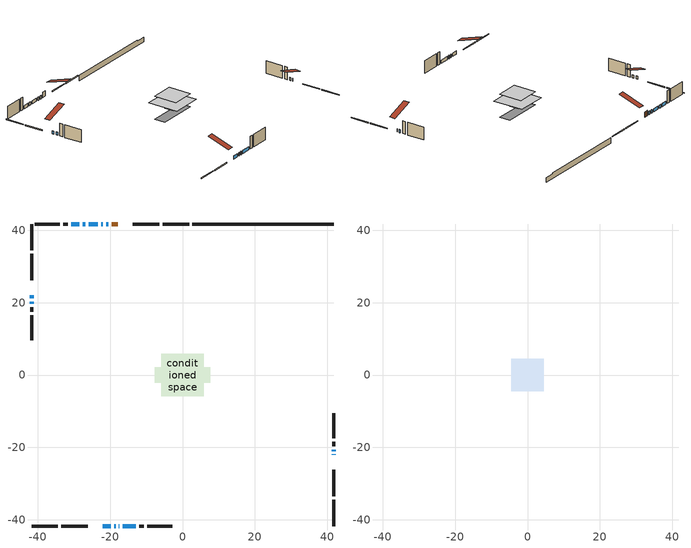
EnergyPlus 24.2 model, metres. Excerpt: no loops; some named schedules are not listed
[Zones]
conditioned space
 floor outside (Floor1 construction): -1.96,-1.96 -1.96,1.96 1.96,1.96 1.96,-1.96 z0.15
 floor adiabatic (AdiabaticFloorConstruction): -5.9,-5.9 -5.9,5.9 5.9,5.9 5.9,-5.9 z2.59
 floor foundation (Slab1 construction): -7.67,-2.09 -7.67,2.09 7.67,2.09 7.67,-2.09 z-1.98
 wall outside (RimJoist1 construction): 1.81,41.75 -5.5,41.75 / -41.75,-41.75 -34.44,-41.75 / -41.75,41.75 -41.75,34.44 / 41.75,-41.75 41.75,-34.44 z0.15:0.45
 wall outside (RimJoist2 construction): -6.43,41.75 -13.75,41.75 / -33.51,-41.75 -26.2,-41.75 / -41.75,33.51 -41.75,26.2 / 41.75,-33.51 41.75,-26.2 z0.15:0.45
 wall outside (AdiabaticWallConstruction 1): -17.89,41.75 -19.59,41.75 z0.15:2.18
 wall outside (AdiabaticWallConstruction): 41.75,-22.05 41.75,-21.96 / -22.05,-41.75 -19.82,-41.75 / -41.75,22.05 -41.75,21.21 / -20.52,41.75 -21.11,41.75 / -41.75,20.28 -41.75,19.68 / -18.89,-41.75 -18.51,-41.75 / -17.58,-41.75 -17.5,-41.75 / 41.75,-21.04 41.75,-20.62 / -22.04,41.75 -22.45,41.75 / -23.38,41.75 -25.92,41.75 / -26.85,41.75 -27.61,41.75 / -16.57,-41.75 -12.89,-41.75 / -28.53,41.75 -30.76,41.75 z0.15:1.37
 wall outside (Wall1 construction): -31.69,41.75 -32.95,41.75 / -11.96,-41.75 -10.7,-41.75 / -41.75,18.76 -41.75,17.5 / 41.75,-19.69 41.75,-18.43 z0.15:5.03
 wall outside (Wall2 construction): -33.88,41.75 -40.82,41.75 / -9.77,-41.75 -2.83,-41.75 / -41.75,16.57 -41.75,9.62 / 41.75,-17.51 41.75,-10.56 z0.15:5.03
 wall foundation (FoundationWall1 construction): 2.74,41.75,-1.98 2.74,41.75,0.15 37.85,41.75,0.15 37.85,41.75,-0.22 41.75,41.75,-0.22 41.75,41.75,-1.98
 window (WindowConstruction 8): 41.75,-22.05 41.75,-21.97 z0.15:1.37
 window (WindowConstruction 6): -22.05,-41.75 -19.82,-41.75 z0.15:1.37
 window (WindowConstruction 7): -41.75,22.05 -41.75,21.21 z0.15:1.37
 window (WindowConstruction 11): -20.52,41.75 -21.11,41.75 z0.15:1.37
 window (WindowConstruction 12): -41.75,20.28 -41.75,19.68 z0.15:1.37
 window (WindowConstruction 9): -18.89,-41.75 -18.51,-41.75 z0.15:1.37
 window (WindowConstruction 10): -17.58,-41.75 -17.5,-41.75 z0.15:1.37
 window (WindowConstruction): 41.75,-21.04 41.75,-20.62 z0.15:1.37
 window (WindowConstruction 1): -22.04,41.75 -22.45,41.75 z0.15:1.37
 window (WindowConstruction 2): -23.38,41.75 -25.92,41.75 z0.15:1.37
 window (WindowConstruction 3): -26.85,41.75 -27.61,41.75 z0.15:1.37
 window (WindowConstruction 4): -16.57,-41.75 -12.89,-41.75 z0.15:1.37
 window (WindowConstruction 5): -28.53,41.75 -30.76,41.75 z0.15:1.37
 door (Door): -17.89,41.75 -19.59,41.75 z0.15:2.18
 ceiling adiabatic (AdiabaticFloorConstruction): 5.9,-5.9 5.9,5.9 -5.9,5.9 -5.9,-5.9 z2.59
attic - vented
 floor to conditioned space (Floor2 construction Reversed): -4.45,-4.45 -4.45,4.45 4.45,4.45 4.45,-4.45 z5.03
 roof outside (Roof1 construction): -16.96,41.75,5.03 -16.96,33.08,7.92 -14.68,33.08,7.92 -14.68,41.75,5.03; -22.98,-41.75,5.03 -22.98,-33.08,7.92 -25.27,-33.08,7.92 -25.27,-41.75,5.03; -41.75,22.98,5.03 -33.08,22.98,7.92 -33.08,25.27,7.92 -41.75,25.27,5.03; 41.75,-22.98,5.03 33.08,-22.98,7.92 33.08,-25.27,7.92 41.75,-25.27,5.03
[Building]
Building 1: Terrain=Suburbs
[Site:Location]
Toronto City Centre_ON: Latitude {deg}=43.63; Longitude {deg}=-79.39; Time Zone {hr}=-5; Elevation {m}=77; Keep Site Location Information=Yes
[Site:GroundTemperature:Shallow]
5.01852, 3.26908, 3.12898, 3.95918, 7.29196, 10.6092, 13.4851, 15.3069, 15.4617, 13.9799, 11.1774, 7.9619
[Site:WaterMainsTemperature]
Calculation Method=Schedule; Temperature Schedule=mains temperature schedule
[Material] Roughness=Rough; Thermal Absorptance=0.9
Name | Thickness {m} | Conductivity {W/m-K} | Density {kg/m3} | Specific Heat {J/kg-K} | Solar Absorptance | Visible Absorptance
asphalt or fiberglass shingles | 0.00635 | 0.162714 | 1121.4 | 1465.45 | 0.4 | 0.4
ceiling loosefill ins | 0.169333 | 0.0480833 | 16.02 | 1046.75 | 0.7 | 0.7
ceiling stud and cavity | 0.1397 | 1.3918 | 65.682 | 1177.47 | 0.7 | 0.7
concrete 4.0 in. | 0.1016 | 1.803125 | 2242.8 | 837.4 | 0.7 | 0.7
concrete 8.0 in. | 0.2032 | 1.803125 | 2242.8 | 837.4 | 0.7 | 0.7
door material | 0.04445 | 0.188738 | 512.64 | 1214.23 | 0.7 | 0.7
floor covering | 0.0127 | 0.0433444 | 54.468 | 1339.84 | 0.6 | 0.6
floor rigid ins; wall rigid ins | 0.512978 | 0.029427 | 32.04 | 1214.23 | 0.7 | 0.7
floor stud and cavity | 0.1397 | 0.0912768 | 92.3553 | 1139.71 | 0.7 | 0.7
floor stud and cavity 1 | 0.1397 | 1.75129 | 37.0049 | 1207.88 | 0.7 | 0.7
furniture material conditioned space 1 | 0.1524 | 0.115458 | 640.8 | 1214.23 | 0.6 | 0.6
gypsum board | 0.0127 | 0.160291 | 801 | 837.4 | 0.6 | 0.6
interior horizontal ins | 5.28523e-05 | 0.029427 | 32.04 | 1214.23 | 0.7 | 0.7
osb sheathing 0.5 in. | 0.0127 | 0.115458 | 512.64 | 1214.23 | 0.7 | 0.7
osb sheathing 0.75 in. | 0.01905 | 0.115458 | 512.64 | 1214.23 | 0.7 | 0.7
rim joist stud and cavity | 0.0508 | 0.177588 | 50.32683 | 1063.81 | 0.6 | 0.6
rim joist stud and cavity 1 | 0.0508 | 0.648972 | 50.32683 | 1063.81 | 0.6 | 0.6
wall stud and cavity | 0.1397 | 1.18432 | 139.0536 | 1170.24 | 0.7 | 0.7
wall stud and cavity 1 | 0.1397 | 0.316099 | 139.0536 | 1170.24 | 0.7 | 0.7
wall stud and cavity 2 | 0.0889 | 0.380278 | 52.3479 | 1209.89 | 0.7 | 0.7
wall stud and cavity 3 | 0.0889 | 0.391764 | 83.0341 | 1211.67 | 0.7 | 0.7
wood siding | 0.0254 | 0.102417 | 544.68 | 1172.36 | 0.91 | 0.91
wood siding 1; wood siding 2; wood siding 3 | 0.0254 | 0.102417 | 544.68 | 1172.36 | 0.7 | 0.7
[WindowMaterial:SimpleGlazingSystem]
Name | U-Factor {W/m2-K} | Solar Heat Gain Coefficient
WindowMaterial | 4.2409 | 0.65
WindowMaterial 1 | 5.51277 | 0.61
WindowMaterial 2 | 4.32891 | 0.68
WindowMaterial 3 | 3.912142 | 0.68
WindowMaterial 4 | 3.34661 | 0.72
WindowMaterial 5 | 3.74805 | 0.69
WindowMaterial 6 | 4.755325 | 0.65
WindowMaterial 7 | 4.164813 | 0.45
WindowMaterial 8 | 6.91069 | 0.68
WindowMaterial 9 | 4.360704 | 0.45
[Construction]
AdiabaticFloorConstruction: floor stud and cavity 1, floor rigid ins, osb sheathing 0.75 in., floor covering
AdiabaticWallConstruction: wood siding 2, wall rigid ins, wall stud and cavity 2, gypsum board
AdiabaticWallConstruction 1: wood siding 3, wall rigid ins, wall stud and cavity 2, gypsum board
Door: door material
Floor1 construction: floor stud and cavity, osb sheathing 0.75 in., floor covering
Floor2 construction Reversed: gypsum board, ceiling stud and cavity, ceiling loosefill ins
FoundationWall1 construction: concrete 8.0 in.
furniture construction conditioned space 1: furniture material conditioned space 1
PartitionWallConstruction: gypsum board, wall stud and cavity 3, gypsum board
RimJoist1 construction: wood siding 1, rim joist stud and cavity
RimJoist2 construction: wood siding 1, rim joist stud and cavity 1
Roof1 construction: asphalt or fiberglass shingles
Slab1 construction: concrete 4.0 in.
Wall1 construction: wood siding, osb sheathing 0.5 in., wall stud and cavity, gypsum board
Wall2 construction: wood siding, osb sheathing 0.5 in., wall stud and cavity 1, gypsum board
WindowConstruction: WindowMaterial
WindowConstruction 1: WindowMaterial 1
WindowConstruction 10; WindowConstruction 8: WindowMaterial 7
WindowConstruction 11; WindowConstruction 12: WindowMaterial 9
WindowConstruction 2: WindowMaterial 2
WindowConstruction 3: WindowMaterial 3
WindowConstruction 4: WindowMaterial 4
WindowConstruction 5; WindowConstruction 6: WindowMaterial 5
WindowConstruction 7: WindowMaterial 6
WindowConstruction 9: WindowMaterial 8
[Zone] Multiplier=1; Part of Total Floor Area=Yes
Name | Volume {m3}
attic - vented | 37.2466
conditioned space | 507.8
[Space]
Name | Zone | Volume {m3}
attic - vented 1 | attic - vented | 37.2466
conditioned space 1 | conditioned space | 507.8
[ZoneInfiltration:EffectiveLeakageArea]
infil attic - vented 1: Zone or Space=attic - vented 1; Schedule=Always On Discrete; Effective Air Leakage Area {cm2}=3340.63; Stack Coefficient=0.000201099; Wind Coefficient=9.5813e-06
[ZoneMixing]
whole house fan mix: Zone or Space=attic - vented; Schedule=Always On Continuous; Design Flow Rate Calculation Method=Flow/Zone; Design Flow Rate {m3/s}=0; Source Zone or Space=conditioned space
[SurfaceProperty:ExposedFoundationPerimeter]
Slab1: Exposed Perimeter Calculation Method=TotalExposedPerimeter; Total Exposed Perimeter {m}=39.015
[InternalMass] Zone or ZoneList=conditioned space; Space or SpaceList=conditioned space 1
Name | Construction | Surface Area {m2}
furniture mass conditioned space 1 | furniture construction conditioned space 1 | 87.496
partition wall mass | PartitionWallConstruction | 218.74
[Lights]
interior lighting: Zone or ZoneList or Space or SpaceList=conditioned space 1; Schedule=interior lighting schedule; Design Level Calculation Method=LightingLevel; Lighting Level {W}=343.2; Return Air Fraction=0; Fraction Radiant=0.6; Fraction Visible=0.2; Fraction Replaceable=1
[People]
occupants: Zone or ZoneList or Space or SpaceList=conditioned space 1; Number of People Schedule=occupants schedule; Number of People Calculation Method=People; Number of People=3; Fraction Radiant=0.314171; Sensible Heat Fraction=0.56303; Activity Level Schedule=occupants activity schedule; Carbon Dioxide Generation Rate {m3/s-W}=0; Enable ASHRAE 55 Comfort Warnings=No; Mean Radiant Temperature Calculation Type=EnclosureAveraged
[ElectricEquipment] Zone or ZoneList or Space or SpaceList=conditioned space 1; Design Level Calculation Method=EquipmentLevel
Name | Schedule | Design Level {W} | Fraction Latent | Fraction Radiant | Fraction Lost
clothes dryer | clothes dryer schedule | 140.772 | 0.015 | 0.081 | 0.85
clothes washer | clothes washer schedule | 32.1985 | 0.03 | 0.162 | 0.7
cooking range | cooking range schedule | 215.147 | 0.08 | 0.432 | 0.2
dishwasher | dishwasher schedule | 66.8632 | 0.3 | 0.18 | 0.4
fridge | fridge schedule | 72.9452 | 0 | 0.6 | 0
mech vent bath fan 0 | mech vent bath fan 0 schedule | 50.2 | 0 | 0 | 1
mech vent house fan | mech vent house fan schedule | 0 | 0 | 0 | 1
mech vent house fan cfis | mech vent house fan cfis schedule | 0 | 0 | 0 | 0
mech vent range fan 0 | mech vent range fan 0 schedule | 57 | 0 | 0 | 1
misc plug loads | misc plug loads schedule | 494.7 | 0.045 | 0.513 | 0.1
whole house fan | Always On Discrete | 0 | 0 | 0 | 1
[OtherEquipment] Zone or ZoneList or Space or SpaceList=conditioned space 1; Design Level Calculation Method=EquipmentLevel
Name | Fuel Type | Schedule | Design Level {W} | Fraction Latent | Fraction Radiant | Fraction Lost
clothes dryer 1 | Electricity | clothes dryer schedule | 0 | 0.015 | 0.081 | 0.85
cooking range 1 | Electricity | cooking range schedule | 0 | 0.08 | 0.432 | 0.2
general water use latent | None | general water use schedule | 62.594 | 1 | 0 | 0
general water use sensible | None | general water use schedule | -61.6891 | 0 | 0.6 | 0
mech vent house fan latent load | None | Always On Discrete | 0 | 1 | 0 | 0
mech vent house fan sensible load | None | Always On Discrete | 0 | 0 | 0 | 0
water heater energy adjustment1 | NaturalGas | Always On Discrete | 0.01 | 0 | 0 | 1
[ZoneInfiltration:DesignFlowRate] Zone or ZoneList or Space or SpaceList=conditioned space 1; Schedule=Always On Discrete; Design Flow Rate Calculation Method=Flow/Zone; Design Flow Rate {m3/s}=0
infil flow; natural vent flow; whole house fan flow
[AvailabilityManager:Scheduled]
central ac and furnace airloop Availability Manager: Schedule=Always On Discrete
[Foundation:Kiva]
Foundation Kiva 1: Initial Indoor Air Temperature {C}=18; Interior Horizontal Insulation Material=interior horizontal ins; Interior Horizontal Insulation Depth {m}=0; Interior Horizontal Insulation Width {m}=0.599999; Wall Height Above Grade {m}=0.149992; Wall Depth Below Slab {m}=0.2032
[Foundation:Kiva:Settings]
Soil Conductivity {W/m-K}=0.849921; Soil Density {kg/m3}=1842.3; Soil Specific Heat {J/kg-K}=418.7; Ground Solar Absorptivity=0.9; Ground Thermal Absorptivity=0.9; Ground Surface Roughness {m}=0.03; Far-Field Width {m}=40; Deep-Ground Boundary Condition=ZeroFlux; Deep-Ground Depth {m}=40; Minimum Cell Dimension {m}=0.2; Maximum Cell Growth Coefficient=3; Simulation Timestep=Timestep
[Exterior:Lights]
exterior lighting: Schedule=exterior lighting schedule; Design Level {W}=75.6
[EnergyManagementSystem:GlobalVariable]
central_ac_and_furnace_airloop_Fan_RTF
infil_program_Qfan
infil_program_Qinf
natural_vent_program_Qnv
natural_vent_program_Qwhf
[EnergyManagementSystem:Sensor]
Name | Output:Variable or Output:Meter Index Key | Output:Variable or Output:Meter
airflow_gain | infil flow | Infiltration Sensible Heat Gain Energy
airflow_gain_1 | natural vent flow | Infiltration Sensible Heat Gain Energy
airflow_gain_2 | whole house fan flow | Infiltration Sensible Heat Gain Energy
airflow_loss | infil flow | Infiltration Sensible Heat Loss Energy
airflow_loss_1 | natural vent flow | Infiltration Sensible Heat Loss Energy
airflow_loss_2 | whole house fan flow | Infiltration Sensible Heat Loss Energy
clg_load_cond |  | Cooling:EnergyTransfer:Zone:CONDITIONED SPACE
clg_sp_s; clg_sp_s_1 | cooling setpoint | Schedule Value
clothes_dryer_exhaust_0_sch_s | clothes dryer exhaust 0 schedule | Schedule Value
cool_season | cooling season schedule | Schedule Value
htg_load_cond |  | Heating:EnergyTransfer:Zone:CONDITIONED SPACE
htg_sp_s; htg_sp_s_1 | heating setpoint | Schedule Value
ig_ee_conv | clothes dryer | Electric Equipment Convective Heating Energy
ig_ee_conv_2 | cooking range | Electric Equipment Convective Heating Energy
ig_ee_conv_4 | fridge | Electric Equipment Convective Heating Energy
ig_ee_conv_5 | misc plug loads | Electric Equipment Convective Heating Energy
ig_ee_conv_6 | whole house fan | Electric Equipment Convective Heating Energy
ig_ee_rad | clothes dryer | Electric Equipment Radiant Heating Energy
ig_ee_rad_2 | cooking range | Electric Equipment Radiant Heating Energy
ig_ee_rad_4 | fridge | Electric Equipment Radiant Heating Energy
ig_ee_rad_5 | misc plug loads | Electric Equipment Radiant Heating Energy
ig_ee_rad_6 | whole house fan | Electric Equipment Radiant Heating Energy
ig_lgt_conv | interior lighting | Lights Convective Heating Energy
ig_lgt_rad | interior lighting | Lights Radiant Heating Energy
ig_lgt_vis | interior lighting | Lights Visible Radiation Heating Energy
ig_oe_conv | clothes dryer 1 | Other Equipment Convective Heating Energy
ig_oe_conv_1 | cooking range 1 | Other Equipment Convective Heating Energy
ig_oe_conv_2 | general water use latent | Other Equipment Convective Heating Energy
ig_oe_conv_3 | general water use sensible | Other Equipment Convective Heating Energy
ig_oe_conv_4 | water heater energy adjustment1 | Other Equipment Convective Heating Energy
ig_oe_rad | clothes dryer 1 | Other Equipment Radiant Heating Energy
ig_oe_rad_1 | cooking range 1 | Other Equipment Radiant Heating Energy
ig_oe_rad_2 | general water use latent | Other Equipment Radiant Heating Energy
ig_oe_rad_3 | general water use sensible | Other Equipment Radiant Heating Energy
ig_oe_rad_4 | water heater energy adjustment1 | Other Equipment Radiant Heating Energy
ig_ppl_conv | occupants | People Convective Heating Energy
ig_ppl_rad | occupants | People Radiant Heating Energy
im_conv | furniture mass conditioned space 1 | Surface Inside Face Convection Heat Gain Energy
im_conv_1 | partition wall mass | Surface Inside Face Convection Heat Gain Energy
im_ig | furniture mass conditioned space 1 | Surface Inside Face Internal Gains Radiation Heat Gain Energy
im_ig_1 | partition wall mass | Surface Inside Face Internal Gains Radiation Heat Gain Energy
im_lgt | furniture mass conditioned space 1 | Surface Inside Face Lights Radiation Heat Gain Energy
im_lgt_1 | partition wall mass | Surface Inside Face Lights Radiation Heat Gain Energy
im_sol | furniture mass conditioned space 1 | Surface Inside Face Solar Radiation Heat Gain Energy
im_sol_1 | partition wall mass | Surface Inside Face Solar Radiation Heat Gain Energy
im_surf | furniture mass conditioned space 1 | Surface Inside Face Net Surface Thermal Radiation Heat Gain Energy
im_surf_1 | partition wall mass | Surface Inside Face Net Surface Thermal Radiation Heat Gain Energy
mech_vent_bath_fan_0_sch_s | mech vent bath fan 0 schedule | Schedule Value
mech_vent_range_fan_0_sch_s | mech vent range fan 0 schedule | Schedule Value
mv_conv | mech vent bath fan 0 | Electric Equipment Convective Heating Energy
mv_conv_1 | mech vent house fan | Electric Equipment Convective Heating Energy
mv_conv_2 | mech vent house fan cfis | Electric Equipment Convective Heating Energy
mv_conv_3 | mech vent range fan 0 | Electric Equipment Convective Heating Energy
mv_conv_4 | mech vent house fan latent load | Other Equipment Convective Heating Energy
mv_conv_5 | mech vent house fan sensible load | Other Equipment Convective Heating Energy
mv_rad | mech vent bath fan 0 | Electric Equipment Radiant Heating Energy
mv_rad_1 | mech vent house fan | Electric Equipment Radiant Heating Energy
mv_rad_2 | mech vent house fan cfis | Electric Equipment Radiant Heating Energy
mv_rad_3 | mech vent range fan 0 | Electric Equipment Radiant Heating Energy
mv_rad_4 | mech vent house fan latent load | Other Equipment Radiant Heating Energy
mv_rad_5 | mech vent house fan sensible load | Other Equipment Radiant Heating Energy
natural_vent_s | natural vent schedule | Schedule Value
out_pb_s |  | Site Outdoor Air Barometric Pressure
out_wt_s |  | Site Outdoor Air Humidity Ratio
site_vw_s |  | Site Wind Speed
ss_back_out | Window1 | Surface Window Shortwave from Zone Back Out Window Heat Transfer Rate
ss_back_out_1 | Window11 | Surface Window Shortwave from Zone Back Out Window Heat Transfer Rate
ss_back_out_10 | Window7 | Surface Window Shortwave from Zone Back Out Window Heat Transfer Rate
ss_back_out_11 | Window8 | Surface Window Shortwave from Zone Back Out Window Heat Transfer Rate
ss_back_out_12 | Window9 | Surface Window Shortwave from Zone Back Out Window Heat Transfer Rate
ss_back_out_2 | Window13 | Surface Window Shortwave from Zone Back Out Window Heat Transfer Rate
ss_back_out_3 | Window14 | Surface Window Shortwave from Zone Back Out Window Heat Transfer Rate
ss_back_out_4 | Window16 | Surface Window Shortwave from Zone Back Out Window Heat Transfer Rate
ss_back_out_5 | Window2 | Surface Window Shortwave from Zone Back Out Window Heat Transfer Rate
ss_back_out_6 | Window3 | Surface Window Shortwave from Zone Back Out Window Heat Transfer Rate
ss_back_out_7 | Window4 | Surface Window Shortwave from Zone Back Out Window Heat Transfer Rate
ss_back_out_8 | Window5 | Surface Window Shortwave from Zone Back Out Window Heat Transfer Rate
ss_back_out_9 | Window6 | Surface Window Shortwave from Zone Back Out Window Heat Transfer Rate
ss_conv | Door1 | Surface Inside Face Convection Heat Gain Energy
ss_conv_1 | Window1 | Surface Inside Face Convection Heat Gain Energy
ss_conv_10 | Window6 | Surface Inside Face Convection Heat Gain Energy
ss_conv_11 | Window7 | Surface Inside Face Convection Heat Gain Energy
ss_conv_12 | Window8 | Surface Inside Face Convection Heat Gain Energy
ss_conv_13 | Window9 | Surface Inside Face Convection Heat Gain Energy
ss_conv_2 | Window11 | Surface Inside Face Convection Heat Gain Energy
ss_conv_3 | Window13 | Surface Inside Face Convection Heat Gain Energy
ss_conv_4 | Window14 | Surface Inside Face Convection Heat Gain Energy
ss_conv_5 | Window16 | Surface Inside Face Convection Heat Gain Energy
ss_conv_6 | Window2 | Surface Inside Face Convection Heat Gain Energy
ss_conv_7 | Window3 | Surface Inside Face Convection Heat Gain Energy
ss_conv_8 | Window4 | Surface Inside Face Convection Heat Gain Energy
ss_conv_9 | Window5 | Surface Inside Face Convection Heat Gain Energy
ss_ig | Door1 | Surface Inside Face Internal Gains Radiation Heat Gain Energy
ss_ig_1 | Window1 | Surface Inside Face Internal Gains Radiation Heat Gain Energy
ss_ig_10 | Window6 | Surface Inside Face Internal Gains Radiation Heat Gain Energy
ss_ig_11 | Window7 | Surface Inside Face Internal Gains Radiation Heat Gain Energy
ss_ig_12 | Window8 | Surface Inside Face Internal Gains Radiation Heat Gain Energy
ss_ig_13 | Window9 | Surface Inside Face Internal Gains Radiation Heat Gain Energy
ss_ig_2 | Window11 | Surface Inside Face Internal Gains Radiation Heat Gain Energy
ss_ig_3 | Window13 | Surface Inside Face Internal Gains Radiation Heat Gain Energy
ss_ig_4 | Window14 | Surface Inside Face Internal Gains Radiation Heat Gain Energy
ss_ig_5 | Window16 | Surface Inside Face Internal Gains Radiation Heat Gain Energy
ss_ig_6 | Window2 | Surface Inside Face Internal Gains Radiation Heat Gain Energy
ss_ig_7 | Window3 | Surface Inside Face Internal Gains Radiation Heat Gain Energy
ss_ig_8 | Window4 | Surface Inside Face Internal Gains Radiation Heat Gain Energy
ss_ig_9 | Window5 | Surface Inside Face Internal Gains Radiation Heat Gain Energy
ss_lgt | Door1 | Surface Inside Face Lights Radiation Heat Gain Energy
ss_sol | Door1 | Surface Inside Face Solar Radiation Heat Gain Energy
ss_surf | Door1 | Surface Inside Face Net Surface Thermal Radiation Heat Gain Energy
ss_surf_1 | Window1 | Surface Inside Face Net Surface Thermal Radiation Heat Gain Energy
ss_surf_10 | Window6 | Surface Inside Face Net Surface Thermal Radiation Heat Gain Energy
ss_surf_11 | Window7 | Surface Inside Face Net Surface Thermal Radiation Heat Gain Energy
ss_surf_12 | Window8 | Surface Inside Face Net Surface Thermal Radiation Heat Gain Energy
ss_surf_13 | Window9 | Surface Inside Face Net Surface Thermal Radiation Heat Gain Energy
ss_surf_2 | Window11 | Surface Inside Face Net Surface Thermal Radiation Heat Gain Energy
ss_surf_3 | Window13 | Surface Inside Face Net Surface Thermal Radiation Heat Gain Energy
ss_surf_4 | Window14 | Surface Inside Face Net Surface Thermal Radiation Heat Gain Energy
ss_surf_5 | Window16 | Surface Inside Face Net Surface Thermal Radiation Heat Gain Energy
ss_surf_6 | Window2 | Surface Inside Face Net Surface Thermal Radiation Heat Gain Energy
ss_surf_7 | Window3 | Surface Inside Face Net Surface Thermal Radiation Heat Gain Energy
ss_surf_8 | Window4 | Surface Inside Face Net Surface Thermal Radiation Heat Gain Energy
ss_surf_9 | Window5 | Surface Inside Face Net Surface Thermal Radiation Heat Gain Energy
ss_trans_in | Window1 | Surface Window Transmitted Solar Radiation Rate
ss_trans_in_1 | Window11 | Surface Window Transmitted Solar Radiation Rate
ss_trans_in_10 | Window7 | Surface Window Transmitted Solar Radiation Rate
ss_trans_in_11 | Window8 | Surface Window Transmitted Solar Radiation Rate
ss_trans_in_12 | Window9 | Surface Window Transmitted Solar Radiation Rate
ss_trans_in_2 | Window13 | Surface Window Transmitted Solar Radiation Rate
ss_trans_in_3 | Window14 | Surface Window Transmitted Solar Radiation Rate
ss_trans_in_4 | Window16 | Surface Window Transmitted Solar Radiation Rate
ss_trans_in_5 | Window2 | Surface Window Transmitted Solar Radiation Rate
ss_trans_in_6 | Window3 | Surface Window Transmitted Solar Radiation Rate
ss_trans_in_7 | Window4 | Surface Window Transmitted Solar Radiation Rate
ss_trans_in_8 | Window5 | Surface Window Transmitted Solar Radiation Rate
ss_trans_in_9 | Window6 | Surface Window Transmitted Solar Radiation Rate
ss_trans_out | Window1 | Surface Inside Face Initial Transmitted Diffuse Transmitted Out Window Solar Radiation Rate
ss_trans_out_1 | Window11 | Surface Inside Face Initial Transmitted Diffuse Transmitted Out Window Solar Radiation Rate
ss_trans_out_10 | Window7 | Surface Inside Face Initial Transmitted Diffuse Transmitted Out Window Solar Radiation Rate
ss_trans_out_11 | Window8 | Surface Inside Face Initial Transmitted Diffuse Transmitted Out Window Solar Radiation Rate
ss_trans_out_12 | Window9 | Surface Inside Face Initial Transmitted Diffuse Transmitted Out Window Solar Radiation Rate
ss_trans_out_2 | Window13 | Surface Inside Face Initial Transmitted Diffuse Transmitted Out Window Solar Radiation Rate
ss_trans_out_3 | Window14 | Surface Inside Face Initial Transmitted Diffuse Transmitted Out Window Solar Radiation Rate
ss_trans_out_4 | Window16 | Surface Inside Face Initial Transmitted Diffuse Transmitted Out Window Solar Radiation Rate
ss_trans_out_5 | Window2 | Surface Inside Face Initial Transmitted Diffuse Transmitted Out Window Solar Radiation Rate
ss_trans_out_6 | Window3 | Surface Inside Face Initial Transmitted Diffuse Transmitted Out Window Solar Radiation Rate
ss_trans_out_7 | Window4 | Surface Inside Face Initial Transmitted Diffuse Transmitted Out Window Solar Radiation Rate
ss_trans_out_8 | Window5 | Surface Inside Face Initial Transmitted Diffuse Transmitted Out Window Solar Radiation Rate
ss_trans_out_9 | Window6 | Surface Inside Face Initial Transmitted Diffuse Transmitted Out Window Solar Radiation Rate
s_conv | Floor1 | Surface Inside Face Convection Heat Gain Energy
s_conv_1 | Floor2 | Surface Inside Face Convection Heat Gain Energy
s_conv_10 | RimJoist2:180 | Surface Inside Face Convection Heat Gain Energy
s_conv_11 | RimJoist2:270 | Surface Inside Face Convection Heat Gain Energy
s_conv_12 | RimJoist2:90 | Surface Inside Face Convection Heat Gain Energy
s_conv_13 | Slab1 | Surface Inside Face Convection Heat Gain Energy
s_conv_14 | Wall1:0 | Surface Inside Face Convection Heat Gain Energy
s_conv_15 | Wall1:180 | Surface Inside Face Convection Heat Gain Energy
s_conv_16 | Wall1:270 | Surface Inside Face Convection Heat Gain Energy
s_conv_17 | Wall1:90 | Surface Inside Face Convection Heat Gain Energy
s_conv_18 | Wall2:0 | Surface Inside Face Convection Heat Gain Energy
s_conv_19 | Wall2:180 | Surface Inside Face Convection Heat Gain Energy
s_conv_2 | FoundationWall1 | Surface Inside Face Convection Heat Gain Energy
s_conv_20 | Wall2:270 | Surface Inside Face Convection Heat Gain Energy
s_conv_21 | Wall2:90 | Surface Inside Face Convection Heat Gain Energy
s_conv_3 | inferred conditioned ceiling | Surface Inside Face Convection Heat Gain Energy
s_conv_4 | inferred conditioned floor | Surface Inside Face Convection Heat Gain Energy
s_conv_5 | RimJoist1:0 | Surface Inside Face Convection Heat Gain Energy
